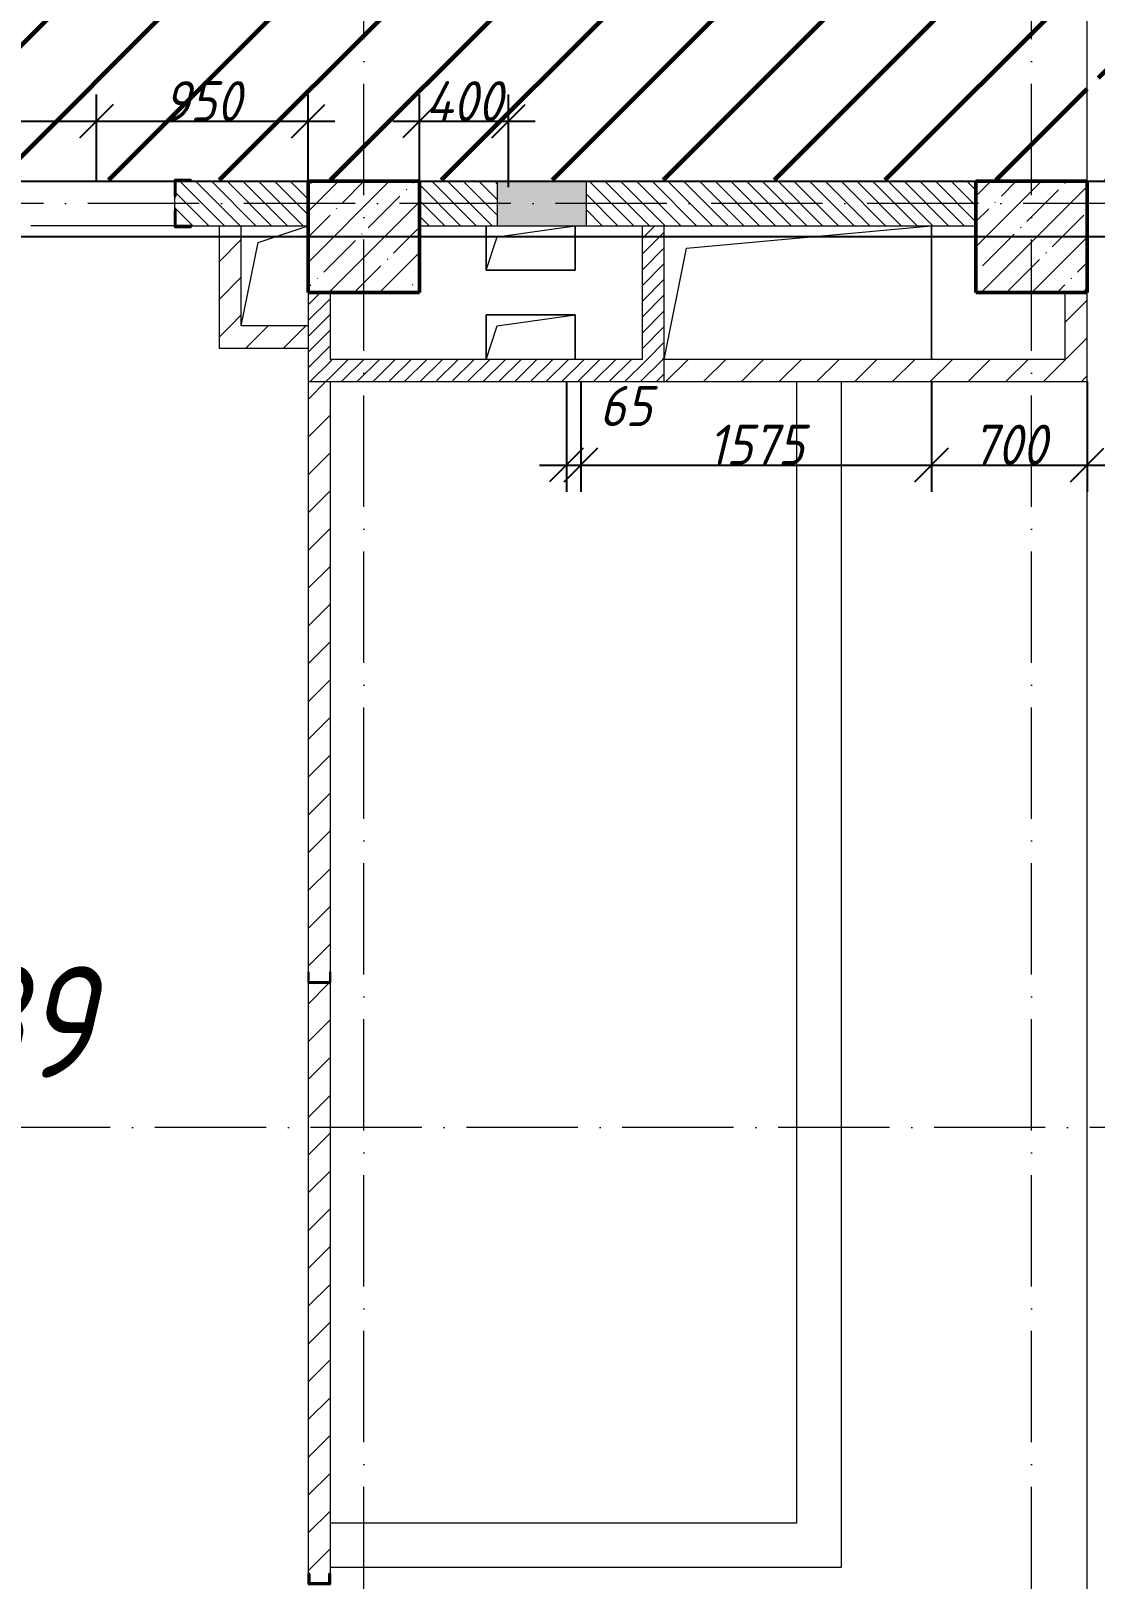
# Model space of a CAD drawing. Header units: millimetres. Extents: x -606178 to 312196, y -19338 to 632709.
# Drawn here: x -107160 to -102380, y 451598 to 458550 of the extents above; entities that cross this region are included whole.
import ezdxf

# ---------------------------------------------------------------- set-up
doc = ezdxf.new("R2010")
doc.units = ezdxf.units.MM
doc.linetypes.add('50_200_ШТРИХ_1Т_ш5_п1_п1_', pattern=[700, 500, -100, 0, -100])
for name, color, linetype, lineweight in [('6.4.1) Окр пт с инж. ПТ2.16', 3, 'Continuous', 60), ('A-____-____-DIMS', 7, 'Continuous', 9), ('A-FLOR-____-OTLN', 7, 'Continuous', 9), ('A-GENM-____-MCUT', 7, 'Continuous', 25), ('A-GENM-____-OTLN', 7, 'Continuous', 9), ('A-GENM-____-OTLN-1', 7, 'Continuous', 25), ('A-GLAZ-____-OTLN', 7, 'Continuous', 9), ('A-WALL-____-MCUT-3', 7, 'Continuous', 9), ('A-WALL-____-PATT-1', 7, 'Continuous', 9), ('A-WALL-FNSH-MCUT-1', 7, 'Continuous', 9), ('I-WALL-____-OTLN', 7, 'Continuous', 9), ('S-COLS-____-MCUT', 7, 'Continuous', 50), ('S-COLS-____-OTLN', 7, 'Continuous', 9), ('S-GRID-____-OTLN-1', 7, '50_200_ШТРИХ_1Т_ш5_п1_п1_', 9), ('Марки помещений', 7, 'Continuous', 9)]:
    doc.layers.add(name, color=color, linetype=linetype, lineweight=lineweight)
doc.styles.add('ISOCPEUR_I_10', font='isocpeui.ttf', dxfattribs={"width": 0.9, "height": 180})
doc.styles.add('ISOCPEUR_I_2', font='isocpeui.ttf', dxfattribs={"width": 0.85, "height": 2.3})
doc.dimstyles.new('ISO-1_8_0_9К_СРЕДНИЙ_Кладочные_3', dxfattribs={"dimscale": 304.8, "dimtxt": 179.276612, "dimasz": 0.492126, "dimexe": 0.393701, "dimexo": 0, "dimgap": 0, "dimtad": 1, "dimdec": 3, "dimrnd": 0.001, "dimdsep": 46, "dimtxsty": 'ISOCPEUR_I_10', "dimblk1": 'OBLIQUE', "dimblk2": 'OBLIQUE', "dimsah": 1, "dimcen": 0.09, "dimdle": 0.393701, "dimazin": 0, "dimtfac": 1, "dimtdec": 4, "dimtix": 1, "dimtmove": 0, "dimatfit": 3, "dimfxl": 1, "dimtvp": 1, "dimtolj": 1, "dimtzin": 0, "dimarcsym": 2})
doc.dimstyles.new('ISO-1_8_0_9К_СРЕДНИЙ_Кладочные_4', dxfattribs={"dimscale": 304.8, "dimtxt": 179.276612, "dimasz": 0.492126, "dimexe": 0.393701, "dimexo": 0, "dimgap": 0, "dimtad": 1, "dimdec": 3, "dimrnd": 0.001, "dimdsep": 46, "dimtxsty": 'ISOCPEUR_I_10', "dimblk1": 'OBLIQUE', "dimblk2": 'OBLIQUE', "dimsah": 1, "dimcen": 0.09, "dimdle": 0.393701, "dimazin": 0, "dimtfac": 1, "dimtdec": 4, "dimtix": 1, "dimtmove": 1, "dimatfit": 3, "dimfxl": 1, "dimtvp": 1, "dimtolj": 1, "dimtzin": 0, "dimarcsym": 2})
pattern_1 = [(45, (-140714.89, 451794.26), (-84.8528, 84.8528), [])]
pattern_2 = [(135, (-140714.89, 451794.26), (-35.35534, -35.35534), [])]
pattern_3 = [(45, (-140714.89, 451794.26), (-35.35534, 35.35534), [])]

# ---------------------------------------------------------------- blocks, each defined once
blk = doc.blocks.new('BSC_Колонна _Прямоугольная - 500х500-V73-АР1_План отверстий 3 этажа в осях 1-64_А-ГГ')
at = {"layer": 'S-COLS-____-OTLN'}
h = blk.add_hatch(dxfattribs=at)
h.set_pattern_fill('FP_110', color=256, style=0, pattern_type=2)
h.set_pattern_definition([(45, (-38050, -5831.04), (-114.04925, 114.04925), []), (45, (-37935.95, -5831.04), (-114.04925, 114.04925), [201.613, -40.323, 3.353, -36.97])])
h.paths.add_polyline_path([(-250, -250), (250, -250), (250, 250), (-250, 250)], flags=0)
at = {"layer": 'S-COLS-____-MCUT'}
for p, q in [((250, 250), (-250, 250)), ((-250, 250), (-250, -250)), ((250, -250), (250, 250)), ((-250, -250), (250, -250))]:
    blk.add_line(p, q, dxfattribs=at)
blk = doc.blocks.new('BSC_Колонна _Прямоугольная - 500х500-V114-АР1_План отверстий 3 этажа в осях 1-64_А-ГГ')
at = {"layer": 'S-COLS-____-OTLN'}
h = blk.add_hatch(dxfattribs=at)
h.set_pattern_fill('FP_137', color=256, style=0, pattern_type=2)
h.set_pattern_definition([(45, (-35050, -5831.04), (-114.04925, 114.04925), []), (45, (-34935.95, -5831.04), (-114.04925, 114.04925), [201.613, -40.323, 3.353, -36.97])])
h.paths.add_polyline_path([(-250, -250), (250, -250), (250, 250), (-250, 250)], flags=0)
at = {"layer": 'S-COLS-____-MCUT'}
for p, q in [((250, 250), (-250, 250)), ((-250, 250), (-250, -250)), ((250, -250), (250, 250)), ((-250, -250), (250, -250))]:
    blk.add_line(p, q, dxfattribs=at)
blk = doc.blocks.new('154_Стойка_СКБ_Швеллер - СМ-2180_100-28318692-АР1_План отверстий 3 этажа в осях 1-64_А-ГГ')
at = {"layer": 'A-GENM-____-MCUT'}
for p, q in [((171, 50), (125, 50)), ((125, 50), (125, -50)), ((129.5, 42.4), (171, 42.4)), ((129.5, -42.4), (129.5, 42.4)), ((171, 42.4), (171, 50)), ((125, -50), (171, -50)), ((171, -42.4), (129.5, -42.4)), ((171, -50), (171, -42.4))]:
    blk.add_line(p, q, dxfattribs=at)
blk = doc.blocks.new('154_Фахверк_СКБ_Швеллер - Тип_100_3550-28487752-АР1_План отверстий 3 этажа в осях 1-64_А-ГГ')
at = {"layer": 'A-GENM-____-MCUT'}
for p, q in [((175, 50), (125, 50)), ((125, 50), (125, -50)), ((128, 47), (175, 47)), ((128, -47), (128, 47)), ((175, 47), (175, 50)), ((125, -50), (175, -50)), ((175, -47), (128, -47)), ((175, -50), (175, -47))]:
    blk.add_line(p, q, dxfattribs=at)
blk = doc.blocks.new('154_Стойка_СКБ_Уголок - СМ-2180_200-28268025-АР1_План отверстий 3 этажа в осях 1-64_А-ГГ')
at = {"layer": 'A-GENM-____-MCUT'}
for p, q in [((125, 156), (125, 81)), ((200, 156), (125, 156)), ((131, 81), (131, 150)), ((131, 150), (200, 150)), ((200, 150), (200, 156)), ((125, 81), (131, 81)), ((131, 19), (125, 19)), ((125, 19), (125, -56)), ((131, -50), (131, 19)), ((125, -56), (200, -56)), ((200, -50), (131, -50)), ((200, -56), (200, -50))]:
    blk.add_line(p, q, dxfattribs=at)
blk = doc.blocks.new('AR_Отверстие Ниша - Лючок-32404336-АР1_План отверстий 3 этажа в осях 1-64_А-ГГ')
at = {"layer": 'A-GLAZ-____-OTLN'}
blk.add_hatch(color=256, dxfattribs=at).paths.add_polyline_path([(-200, 100), (-200, -100), (200, -100), (200, 100)], flags=0)
for p, q in [((200, 100), (-200, 100)), ((-200, 100), (-200, -100)), ((200, -100), (200, 100)), ((-200, -100), (200, -100))]:
    blk.add_line(p, q, dxfattribs=at)
blk = doc.blocks.new('AR_Отверстие прямоугольное _в плите_ - AR_Отверстие прямоугольное _в плите_-30459223-АР1_План отверстий 3 этажа в осях 1-64_А-ГГ')
at = {"layer": 'A-GENM-____-OTLN'}
for p, q in [((-200, 100), (-200, -100)), ((-150, 50), (200, 100)), ((200, -100), (200, 100)), ((-200, -100), (-150, 50)), ((-200, -100), (200, -100))]:
    blk.add_line(p, q, dxfattribs=at)
blk = doc.blocks.new('AR_Отверстие прямоугольное _в плите_ - AR_Отверстие прямоугольное _в плите_-V191-АР1_План отверстий 3 этажа в осях 1-64_А-ГГ')
at = {"layer": 'A-GENM-____-OTLN'}
for p, q in [((200, 100), (-200, 100)), ((-200, 100), (-200, -100)), ((-150, 50), (200, 100)), ((200, -100), (200, 100)), ((-200, -100), (-150, 50))]:
    blk.add_line(p, q, dxfattribs=at)
blk = doc.blocks.new('AR_Отверстие прямоугольное _в плите_ - AR_Отверстие прямоугольное _в плите_-V196-АР1_План отверстий 3 этажа в осях 1-64_А-ГГ')
at = {"layer": 'A-GENM-____-OTLN'}
for p, q in [((-75, 150), (150, 225)), ((-150, -225), (-75, 150))]:
    blk.add_line(p, q, dxfattribs=at)
blk = doc.blocks.new('AR_Отверстие прямоугольное _в плите_ - AR_Отверстие прямоугольное _в плите_-V205-АР1_План отверстий 3 этажа в осях 1-64_А-ГГ')
at = {"layer": 'A-GENM-____-OTLN'}
for p, q in [((-500, 200), (600, 300)), ((600, -300), (600, 300)), ((-600, -300), (-500, 200))]:
    blk.add_line(p, q, dxfattribs=at)
blk = doc.blocks.new('_Oblique')
at = {"color": 0, "linetype": 'ByBlock', "lineweight": -2}
blk.add_line((-0.5, -0.5), (0.5, 0.5), dxfattribs=at)
blk = doc.blocks.new('*D5022')
at = {"layer": 'A-____-____-DIMS', "color": 0, "lineweight": -2, "transparency": 16777216}
for p, q in [((-105414.9, 457875.3), (-105414.9, 458264.7)), ((-105014.9, 457848.8), (-105014.9, 458264.7)), ((-105534.9, 458144.7), (-104894.9, 458144.7))]:
    blk.add_line(p, q, dxfattribs=at)
at = {"layer": 'Defpoints', "color": 0, "transparency": 16777216}
for p in [(-105014.9, 458144.7), (-105414.9, 457875.3), (-105014.9, 457848.8)]:
    blk.add_point(p, dxfattribs=at)
at = {"layer": 'A-____-____-DIMS', "color": 0, "lineweight": -2, "transparency": 16777216, "xscale": 150, "yscale": 150, "zscale": 150, "rotation": 180}
blk.add_blockref('_Oblique', (-105414.9, 458144.7), dxfattribs=at)
at = {"layer": 'A-____-____-DIMS', "color": 0, "lineweight": -2, "transparency": 16777216, "xscale": 150, "yscale": 150, "zscale": 150}
blk.add_blockref('_Oblique', (-105014.9, 458144.7), dxfattribs=at)
at = {"layer": 'A-____-____-DIMS', "color": 0, "transparency": 16777216, "insert": (-105214.9, 458234.7), "char_height": 180, "width": 426.127, "attachment_point": 5, "style": 'ISOCPEUR_I_10'}
blk.add_mtext('\\A1;400', dxfattribs=at)
blk = doc.blocks.new('*D5023')
at = {"layer": 'A-____-____-DIMS', "color": 0, "lineweight": -2, "transparency": 16777216}
for p, q in [((-108264.9, 457809.9), (-108264.9, 458264.7)), ((-106864.9, 457875.3), (-106864.9, 458264.7)), ((-108384.9, 458144.7), (-106744.9, 458144.7))]:
    blk.add_line(p, q, dxfattribs=at)
at = {"layer": 'Defpoints', "color": 0, "transparency": 16777216}
for p in [(-106864.9, 458144.7), (-106864.9, 457875.3), (-108264.9, 457809.9)]:
    blk.add_point(p, dxfattribs=at)
at = {"layer": 'A-____-____-DIMS', "color": 0, "lineweight": -2, "transparency": 16777216, "xscale": 150, "yscale": 150, "zscale": 150, "rotation": 180}
blk.add_blockref('_Oblique', (-108264.9, 458144.7), dxfattribs=at)
at = {"layer": 'A-____-____-DIMS', "color": 0, "lineweight": -2, "transparency": 16777216, "xscale": 150, "yscale": 150, "zscale": 150}
blk.add_blockref('_Oblique', (-106864.9, 458144.7), dxfattribs=at)
at = {"layer": 'A-____-____-DIMS', "color": 0, "transparency": 16777216, "insert": (-107564.9, 458234.7), "char_height": 180, "width": 521.281, "attachment_point": 5, "style": 'ISOCPEUR_I_10'}
blk.add_mtext('\\A1;1400', dxfattribs=at)
blk = doc.blocks.new('*D5024')
at = {"layer": 'A-____-____-DIMS', "color": 0, "lineweight": -2, "transparency": 16777216}
for p, q in [((-106864.9, 457875.3), (-106864.9, 458264.7)), ((-105914.9, 457875.3), (-105914.9, 458264.7)), ((-106984.9, 458144.7), (-105794.9, 458144.7))]:
    blk.add_line(p, q, dxfattribs=at)
at = {"layer": 'Defpoints', "color": 0, "transparency": 16777216}
for p in [(-105914.9, 458144.7), (-106864.9, 457875.3), (-105914.9, 457875.3)]:
    blk.add_point(p, dxfattribs=at)
at = {"layer": 'A-____-____-DIMS', "color": 0, "lineweight": -2, "transparency": 16777216, "xscale": 150, "yscale": 150, "zscale": 150, "rotation": 180}
blk.add_blockref('_Oblique', (-106864.9, 458144.7), dxfattribs=at)
at = {"layer": 'A-____-____-DIMS', "color": 0, "lineweight": -2, "transparency": 16777216, "xscale": 150, "yscale": 150, "zscale": 150}
blk.add_blockref('_Oblique', (-105914.9, 458144.7), dxfattribs=at)
at = {"layer": 'A-____-____-DIMS', "color": 0, "transparency": 16777216, "insert": (-106389.9, 458234.7), "char_height": 180, "width": 409.578, "attachment_point": 5, "style": 'ISOCPEUR_I_10'}
blk.add_mtext('\\A1;950', dxfattribs=at)
blk = doc.blocks.new('*D5154')
at = {"layer": 'A-____-____-DIMS', "color": 0, "lineweight": -2, "transparency": 16777216}
for p, q in [((-104754.9, 456975.3), (-104754.9, 456480.9)), ((-104689.9, 456975.3), (-104689.9, 456480.9)), ((-104874.9, 456600.9), (-104569.9, 456600.9))]:
    blk.add_line(p, q, dxfattribs=at)
at = {"layer": 'Defpoints', "color": 0, "transparency": 16777216}
for p in [(-104754.9, 456975.3), (-104689.9, 456975.3), (-104689.9, 456600.9)]:
    blk.add_point(p, dxfattribs=at)
at = {"layer": 'A-____-____-DIMS', "color": 0, "lineweight": -2, "transparency": 16777216, "xscale": 150, "yscale": 150, "zscale": 150, "rotation": 180}
blk.add_blockref('_Oblique', (-104754.9, 456600.9), dxfattribs=at)
at = {"layer": 'A-____-____-DIMS', "color": 0, "lineweight": -2, "transparency": 16777216, "xscale": 150, "yscale": 150, "zscale": 150}
blk.add_blockref('_Oblique', (-104689.9, 456600.9), dxfattribs=at)
at = {"layer": 'A-____-____-DIMS', "color": 0, "transparency": 16777216, "insert": (-104606.4, 456956), "char_height": 180, "width": 273.052, "attachment_point": 1, "line_spacing_factor": 1.149209, "style": 'ISOCPEUR_I_10'}
blk.add_mtext('\\A1;65', dxfattribs=at)
blk = doc.blocks.new('*D5155')
at = {"layer": 'A-____-____-DIMS', "color": 0, "lineweight": -2, "transparency": 16777216}
for p, q in [((-104689.9, 456975.3), (-104689.9, 456480.9)), ((-103114.9, 456975.3), (-103114.9, 456480.9)), ((-104809.9, 456600.9), (-102994.9, 456600.9))]:
    blk.add_line(p, q, dxfattribs=at)
at = {"layer": 'Defpoints', "color": 0, "transparency": 16777216}
for p in [(-104689.9, 456975.3), (-103114.9, 456975.3), (-103114.9, 456600.9)]:
    blk.add_point(p, dxfattribs=at)
at = {"layer": 'A-____-____-DIMS', "color": 0, "lineweight": -2, "transparency": 16777216, "xscale": 150, "yscale": 150, "zscale": 150, "rotation": 180}
blk.add_blockref('_Oblique', (-104689.9, 456600.9), dxfattribs=at)
at = {"layer": 'A-____-____-DIMS', "color": 0, "lineweight": -2, "transparency": 16777216, "xscale": 150, "yscale": 150, "zscale": 150}
blk.add_blockref('_Oblique', (-103114.9, 456600.9), dxfattribs=at)
at = {"layer": 'A-____-____-DIMS', "color": 0, "transparency": 16777216, "insert": (-103902.4, 456692), "char_height": 180, "width": 504.733, "attachment_point": 5, "style": 'ISOCPEUR_I_10'}
blk.add_mtext('\\A1;1575', dxfattribs=at)
blk = doc.blocks.new('*D5156')
at = {"layer": 'A-____-____-DIMS', "color": 0, "lineweight": -2, "transparency": 16777216}
for p, q in [((-103114.9, 456975.3), (-103114.9, 456480.9)), ((-102414.9, 456975.3), (-102414.9, 456480.9)), ((-103234.9, 456600.9), (-102294.9, 456600.9))]:
    blk.add_line(p, q, dxfattribs=at)
at = {"layer": 'Defpoints', "color": 0, "transparency": 16777216}
for p in [(-103114.9, 456975.3), (-102414.9, 456975.3), (-102414.9, 456600.9)]:
    blk.add_point(p, dxfattribs=at)
at = {"layer": 'A-____-____-DIMS', "color": 0, "lineweight": -2, "transparency": 16777216, "xscale": 150, "yscale": 150, "zscale": 150, "rotation": 180}
blk.add_blockref('_Oblique', (-103114.9, 456600.9), dxfattribs=at)
at = {"layer": 'A-____-____-DIMS', "color": 0, "lineweight": -2, "transparency": 16777216, "xscale": 150, "yscale": 150, "zscale": 150}
blk.add_blockref('_Oblique', (-102414.9, 456600.9), dxfattribs=at)
at = {"layer": 'A-____-____-DIMS', "color": 0, "transparency": 16777216, "insert": (-102764.9, 456692), "char_height": 180, "width": 409.578, "attachment_point": 5, "style": 'ISOCPEUR_I_10'}
blk.add_mtext('\\A1;700', dxfattribs=at)

msp = doc.modelspace()

# ---------------------------------------------------------------- hatches: boundary and pattern name
at = {"layer": '6.4.1) Окр пт с инж. ПТ2.16'}
h = msp.add_hatch(dxfattribs=at)
h.set_pattern_fill('ANSI31', color=256, scale=111)
h.paths.add_polyline_path([(-102414.891, 460775.3011), (-102914.891, 460775.3011), (-102914.891, 461025.3011), (-104714.891, 461025.3011), (-104714.891, 461019.3011), (-104789.891, 461019.3011), (-105214.891, 461023.3811), (-105214.891, 460925.3011), (-105414.891, 460925.3011), (-105414.891, 460775.3011), (-105914.891, 460775.3011), (-105914.891, 461025.3011), (-107714.891, 461025.3011), (-107714.891, 461019.3011), (-107789.891, 461019.3011), (-108839.891, 461025.3011), (-108839.891, 461019.3011), (-108914.891, 461019.3011), (-110714.891, 461025.3011), (-110714.891, 461019.3011), (-110789.891, 461019.3011), (-111414.891, 461025.3011), (-111414.891, 460775.3011), (-111914.891, 460775.3011), (-111914.891, 461025.3011), (-113714.891, 461025.3011), (-113714.891, 461019.3011), (-113789.891, 461019.3011), (-114214.891, 461023.3811), (-114214.891, 460925.3011), (-114414.891, 460925.3011), (-114414.891, 460775.3011), (-114914.891, 460775.3011), (-114914.891, 461025.3011), (-121964.891, 461025.3011), (-123114.891, 461025.3011), (-123114.891, 461275.3011), (-125679.3407, 461275.3011, -0.683488624), (-125772.5126, 461275.3011), (-131114.891, 461275.3011), (-131114.891, 461025.3011), (-135114.891, 461025.3011), (-142664.891, 461025.3011), (-142664.891, 460775.3011), (-142914.891, 460775.3011), (-142914.891, 460450.3011), (-142908.891, 460450.3011), (-142908.891, 460375.3011), (-142914.891, 458575.3011), (-142908.891, 458575.3011), (-142908.891, 458500.3011), (-142911.691, 458325.3011), (-142814.891, 458325.3011), (-142814.891, 458125.3011), (-142664.891, 458125.3011), (-142664.891, 457875.3011), (-134889.891, 457875.3011), (-134889.891, 457881.3011), (-134814.891, 457881.3011), (-133664.891, 457881.2181), (-133664.891, 457881.3011), (-133589.891, 457881.3011), (-132139.891, 457881.1949), (-132139.891, 457881.3011), (-132064.891, 457881.3011), (-130914.891, 457881.2153), (-130914.891, 457881.3011), (-130839.891, 457881.3011), (-129789.891, 457881.2215), (-129789.891, 457881.3011), (-129714.891, 457881.3011), (-128714.891, 457881.2242), (-128714.891, 457881.3011), (-128639.891, 457881.3011), (-128039.891, 457881.2543), (-128039.891, 457881.3011), (-127964.891, 457881.3011), (-126814.891, 457881.2106), (-126814.891, 457881.3011), (-126739.891, 457881.3011), (-121714.891, 457880.8993), (-121714.891, 457881.3011), (-121639.891, 457881.3011), (-117089.891, 457880.9107), (-117089.891, 457881.3011), (-117014.891, 457881.3011), (-115314.891, 457881.1449), (-115314.891, 457881.3011), (-115239.891, 457881.3011), (-111389.891, 457880.9375), (-111389.891, 457881.3011), (-111236.891, 457881.3011), (-111224.891, 457875.3011), (-110824.891, 457875.3011), (-110614.891, 457875.3011), (-110614.891, 457881.3011), (-110539.891, 457881.3011), (-110389.891, 457881.2858), (-110389.891, 457881.3011), (-110314.891, 457881.3011), (-109614.891, 457881.2295), (-109614.891, 457881.3011), (-109539.891, 457881.3011), (-107739.891, 457881.1144), (-107739.891, 457881.3011), (-107664.891, 457881.3011), (-106514.891, 457881.1778), (-106514.891, 457881.3011), (-106439.891, 457881.3011), (-102414.891, 457880.8598)])
h.paths.add_polyline_path([(-68864.891, 460775.3011), (-69364.891, 460775.3011), (-69364.891, 461025.3011), (-71864.891, 461025.3011), (-71864.891, 460775.3011), (-72364.891, 460775.3011), (-72364.891, 460925.3011), (-72564.891, 460925.3011), (-72539.891, 461000.3011), (-72364.891, 461025.3011), (-72364.891, 461275.3011), (-72708.891, 461275.3011), (-72708.891, 461206.3011), (-72714.891, 461094.3011), (-72714.891, 461275.3011), (-77864.891, 461275.3011), (-77864.891, 460996.7297), (-77664.891, 461025.3011), (-77664.891, 460925.3011), (-77864.891, 460925.3011), (-77864.891, 460775.3011), (-78364.891, 460775.3011), (-78364.891, 460925.3011), (-78564.891, 460925.3011), (-78564.891, 461025.3011), (-80514.891, 461025.3011), (-80514.891, 461019.3011), (-80589.891, 461019.3011), (-80864.891, 461025.3011), (-80864.891, 460775.3011), (-81364.891, 460775.3011), (-81364.891, 461025.3011), (-81639.891, 461025.3011), (-81639.891, 461019.3011), (-81714.891, 461019.3011), (-81714.891, 461025.3011), (-83514.891, 461025.3011), (-83514.891, 461019.3011), (-83589.891, 461019.3011), (-84639.891, 461025.3011), (-84639.891, 461019.3011), (-84714.891, 461019.3011), (-86514.891, 461025.3011), (-86514.891, 461019.3011), (-86664.891, 461019.3011), (-86664.891, 460925.3011), (-86864.891, 460925.3011), (-86864.891, 460775.3011), (-87364.891, 460775.3011), (-87364.891, 460925.3011), (-87564.891, 460925.3011), (-87539.891, 461000.3011), (-87364.891, 461025.3011), (-87364.891, 461275.3011), (-87708.891, 461275.3011), (-87708.891, 461206.3011), (-87714.891, 461094.3011), (-87714.891, 461275.3011), (-89514.891, 461275.3011), (-89514.891, 461206.3011), (-89514.891, 461094.3011), (-89514.891, 461019.3011), (-89589.891, 461019.3011), (-89864.891, 461025.3011), (-89864.891, 460775.3011), (-90364.891, 460775.3011), (-90364.891, 460925.3011), (-90564.891, 460925.3011), (-90539.891, 461000.3011), (-90364.891, 461025.3011), (-90364.891, 461275.3011), (-90708.891, 461275.3011), (-90708.891, 461206.3011), (-90714.891, 461094.3011), (-90714.891, 461275.3011), (-92514.891, 461275.3011), (-92514.891, 461206.3011), (-92514.891, 461094.3011), (-92514.891, 461019.3011), (-92589.891, 461019.3011), (-93639.891, 461025.3011), (-93639.891, 461019.3011), (-93714.891, 461019.3011), (-93714.891, 461025.3011), (-95514.891, 461025.3011), (-95514.891, 461019.3011), (-95664.891, 461019.3011), (-95664.891, 460925.3011), (-95864.891, 460925.3011), (-95864.891, 460775.3011), (-96364.891, 460775.3011), (-96364.891, 460925.3011), (-96564.891, 460925.3011), (-96539.891, 461000.3011), (-96364.891, 461025.3011), (-96364.891, 461275.3011), (-96708.891, 461275.3011), (-96708.891, 461206.3011), (-96714.891, 461094.3011), (-96714.891, 461275.3011), (-98514.891, 461275.3011), (-98514.891, 461206.3011), (-98514.891, 461094.3011), (-98514.891, 461019.3011), (-98589.891, 461019.3011), (-98864.891, 461025.3011), (-98864.891, 460775.3011), (-99364.891, 460775.3011), (-99364.891, 460925.3011), (-99564.891, 460925.3011), (-99539.891, 461000.3011), (-99364.891, 461025.3011), (-99364.891, 461275.3011), (-99708.891, 461275.3011), (-99708.891, 461206.3011), (-99714.891, 461094.3011), (-99714.891, 461275.3011), (-101514.891, 461275.3011), (-101514.891, 461206.3011), (-101514.891, 461094.3011), (-101514.891, 461019.3011), (-101589.891, 461019.3011), (-101864.891, 461025.3011), (-101864.891, 460775.3011), (-102364.891, 460775.3011), (-102364.891, 457875.3011), (-98339.891, 457875.3011), (-98339.891, 457881.3011), (-98264.891, 457881.3011), (-96564.891, 457881.082), (-96564.891, 457881.3011), (-96489.891, 457881.3011), (-95164.891, 457881.1236), (-95164.891, 457881.3011), (-95089.891, 457881.3011), (-94989.891, 457881.2873), (-94989.891, 457881.3011), (-94914.891, 457881.3011), (-93114.891, 457881.0511), (-93114.891, 457881.3011), (-93039.891, 457881.3011), (-86539.891, 457880.3574), (-86539.891, 457881.3011), (-86464.891, 457881.3011), (-84764.891, 457881.0076), (-84764.891, 457881.3011), (-84689.891, 457881.3011), (-84039.891, 457881.1829), (-84039.891, 457881.3011), (-83964.891, 457881.3011), (-83064.891, 457881.1337), (-83064.891, 457881.3011), (-82989.891, 457881.3011), (-77539.891, 457880.2556), (-77539.891, 457881.3011), (-77464.891, 457881.3011), (-75764.891, 457880.905), (-75764.891, 457881.3011), (-75689.891, 457881.3011), (-71739.891, 457880.3126), (-71739.891, 457881.3011), (-71664.891, 457881.3011), (-70764.891, 457881.0305), (-70764.891, 457881.3011), (-70689.891, 457881.3011), (-68864.891, 457880.7241)])
h.paths.add_polyline_path([(-99708.891, 461025.3011), (-99639.891, 461025.3011), (-99639.891, 461019.3011), (-99708.891, 461019.3011)], flags=16)
h.paths.add_polyline_path([(-96708.891, 461025.3011), (-96639.891, 461025.3011), (-96639.891, 461019.3011), (-96708.891, 461019.3011)], flags=16)
h.paths.add_polyline_path([(-90708.891, 461025.3011), (-90639.891, 461025.3011), (-90639.891, 461019.3011), (-90708.891, 461019.3011)], flags=16)
h.paths.add_polyline_path([(-87708.891, 461025.3011), (-87639.891, 461025.3011), (-87639.891, 461019.3011), (-87708.891, 461019.3011)], flags=16)
h.paths.add_polyline_path([(-72708.891, 461025.3011), (-72639.891, 461025.3011), (-72639.891, 461019.3011), (-72708.891, 461019.3011)], flags=16)
h.paths.add_polyline_path([(-51664.891, 460775.3011), (-53919.891, 460775.3011), (-53919.891, 460769.3011), (-53994.891, 460769.3011), (-53994.891, 460775.3011), (-55144.891, 460775.3011), (-55144.891, 460769.3011), (-55219.891, 460769.3011), (-60489.891, 460775.3011), (-60489.891, 460769.3011), (-60564.891, 460769.3011), (-61714.891, 460775.3011), (-61714.891, 460769.3011), (-61789.891, 460769.3011), (-62714.891, 460775.3011), (-63214.891, 460775.3011), (-64289.891, 460775.3011), (-64289.891, 460769.3011), (-64364.891, 460769.3011), (-64364.891, 460775.3011), (-65514.891, 460775.3011), (-65514.891, 460769.3011), (-65589.891, 460769.3011), (-65714.891, 460775.3011), (-66214.891, 460775.3011), (-66214.891, 461025.3011), (-68314.891, 461025.3011), (-68314.891, 460775.3011), (-68814.891, 460775.3011), (-68814.891, 457875.3011), (-68314.891, 457875.3011), (-67989.891, 457875.3011), (-67989.891, 457881.3011), (-67914.891, 457881.3011), (-66214.891, 457880.6715), (-66214.891, 457881.3011), (-66139.891, 457881.3011), (-62489.891, 457879.7829), (-62489.891, 457881.3011), (-62414.891, 457881.3011), (-61714.891, 457880.9086), (-61714.891, 457881.3011), (-61639.891, 457881.3011), (-61489.891, 457881.2104), (-61489.891, 457881.3011), (-61414.891, 457881.3011), (-60714.891, 457880.8681), (-60714.891, 457881.3011), (-60639.891, 457881.3011), (-60489.891, 457881.2003), (-60489.891, 457881.3011), (-60414.891, 457881.3011), (-51714.891, 457875.3011), (-51664.891, 457875.3011), (-51664.891, 458575.3011)])
at = {"layer": 'A-WALL-____-PATT-1'}
h = msp.add_hatch(dxfattribs=at)
h.set_pattern_fill('FP_6', color=256, style=0, pattern_type=2)
h.set_pattern_definition(pattern_2)
h.paths.add_polyline_path([(-106439.891, 457675.3011), (-105914.891, 457675.3011), (-105914.891, 457875.3011), (-106508.891, 457875.3011), (-106508.891, 457806.3011), (-106514.891, 457806.3011), (-106514.891, 457744.3011), (-106508.891, 457744.3011), (-106508.891, 457675.3011)], flags=0)
h.paths.add_polyline_path([(-107739.891, 457675.3011), (-107670.891, 457675.3011), (-107670.891, 457744.3011), (-107664.891, 457744.3011), (-107664.891, 457806.3011), (-107670.891, 457806.3011), (-107670.891, 457875.3011), (-108114.891, 457875.3011), (-108114.891, 457675.3011)], flags=0)
h.paths.add_polyline_path([(-108814.891, 457675.3011), (-108814.891, 457875.3011), (-109608.891, 457875.3011), (-109608.891, 457806.3011), (-109614.891, 457806.3011), (-109614.891, 457744.3011), (-109608.891, 457744.3011), (-109608.891, 457675.3011), (-108914.2107, 457675.3011)], flags=0)
h.paths.add_polyline_path([(-110539.891, 457675.3011), (-110320.891, 457675.3011), (-110320.891, 457744.3011), (-110314.891, 457744.3011), (-110314.891, 457806.3011), (-110320.891, 457806.3011), (-110320.891, 457875.3011), (-110608.891, 457875.3011), (-110608.891, 457806.3011), (-110614.891, 457806.3011), (-110614.891, 457744.3011), (-110608.891, 457744.3011), (-110608.891, 457675.3011)], flags=0)
h.paths.add_polyline_path([(-111414.891, 457675.3011), (-111320.891, 457675.3011), (-111320.891, 457744.3011), (-111314.891, 457744.3011), (-111314.891, 457806.3011), (-111320.891, 457806.3011), (-111320.891, 457875.3011), (-111414.891, 457875.3011), (-111414.891, 457769.3011)], flags=0)
h = msp.add_hatch(dxfattribs=at)
h.set_pattern_fill('FP_6', color=256, style=0, pattern_type=2)
h.set_pattern_definition(pattern_2)
h.paths.add_polyline_path([(-102914.891, 457675.3011), (-102914.891, 457875.3011), (-104664.891, 457875.3011), (-104664.891, 457675.3011), (-103611.8178, 457675.3011)], flags=0)
h.paths.add_polyline_path([(-105379.2821, 457675.3011), (-105064.891, 457675.3011), (-105064.891, 457875.3011), (-105414.891, 457875.3011), (-105414.891, 457675.3011)], flags=0)
h = msp.add_hatch(dxfattribs=at)
h.set_pattern_fill('FP_4', color=256, style=0, pattern_type=2)
h.set_pattern_definition(pattern_1)
h.paths.add_polyline_path([(-106214.891, 457225.3011), (-106214.891, 457675.3011), (-106314.891, 457675.3011), (-106314.891, 457225.3011)], flags=0)
h = msp.add_hatch(dxfattribs=at)
h.set_pattern_fill('FP_5', color=256, style=0, pattern_type=2)
h.set_pattern_definition(pattern_3)
h.paths.add_polyline_path([(-104314.891, 457075.3011), (-104314.891, 457675.3011), (-104414.891, 457675.3011), (-104414.891, 457075.3011)], flags=0)
h = msp.add_hatch(dxfattribs=at)
h.set_pattern_fill('FP_5', color=256, style=0, pattern_type=2)
h.set_pattern_definition(pattern_3)
h.paths.add_polyline_path([(-105814.891, 456975.3011), (-105814.891, 457375.3011), (-105914.891, 457375.3011), (-105914.891, 456975.3011)], flags=0)
h = msp.add_hatch(dxfattribs=at)
h.set_pattern_fill('FP_4', color=256, style=0, pattern_type=2)
h.set_pattern_definition(pattern_1)
h.paths.add_polyline_path([(-102414.891, 456975.3011), (-102414.891, 457375.3011), (-102514.891, 457375.3011), (-102514.891, 456975.3011)], flags=0)
h = msp.add_hatch(dxfattribs=at)
h.set_pattern_fill('FP_4', color=256, style=0, pattern_type=2)
h.set_pattern_definition(pattern_1)
h.paths.add_polyline_path([(-105914.891, 457125.3011), (-105914.891, 457225.3011), (-106314.891, 457225.3011), (-106314.891, 457125.3011)], flags=0)
h = msp.add_hatch(dxfattribs=at)
h.set_pattern_fill('FP_5', color=256, style=0, pattern_type=2)
h.set_pattern_definition(pattern_3)
h.paths.add_polyline_path([(-104314.891, 456975.3011), (-104314.891, 457075.3011), (-105814.891, 457075.3011), (-105814.891, 456975.3011), (-105379.2821, 456975.3011)], flags=0)
h = msp.add_hatch(dxfattribs=at)
h.set_pattern_fill('FP_4', color=256, style=0, pattern_type=2)
h.set_pattern_definition(pattern_1)
h.paths.add_polyline_path([(-102514.891, 456975.3011), (-102514.891, 457075.3011), (-104314.891, 457075.3011), (-104314.891, 456975.3011), (-103611.8178, 456975.3011)], flags=0)
h = msp.add_hatch(dxfattribs=at)
h.set_pattern_fill('FP_4', color=256, style=0, pattern_type=2)
h.set_pattern_definition(pattern_1)
h.paths.add_polyline_path([(-105911.891, 450375.3011), (-105817.891, 450375.3011), (-105817.891, 450422.3011), (-105911.891, 450422.3011)], flags=0)
h.paths.add_polyline_path([(-105822.491, 451579.8011), (-105822.491, 451621.3011), (-105814.891, 451621.3011), (-105814.891, 454275.3011), (-105914.891, 454275.3011), (-105914.0391, 451621.3011), (-105907.291, 451621.3011), (-105907.291, 451579.8011)], flags=0)
h.paths.add_polyline_path([(-105817.891, 454278.3011), (-105817.891, 454325.3011), (-105814.891, 454325.3011), (-105814.891, 456975.3011), (-105914.891, 456975.3011), (-105914.891, 454325.3011), (-105911.891, 454325.3011), (-105911.891, 454278.3011), (-105864.8354, 454278.3011)], flags=0)

# ---------------------------------------------------------------- linework, layer by layer
msp.add_lwpolyline([(-51714.891, 457625.3011), (-142664.891, 457625.3011), (-142664.891, 457875.3011), (-51714.891, 457875.3011)], close=True)
at = {"layer": 'A-FLOR-____-OTLN'}
for p, q in [((-102414.891, 457875.3011), (-102414.891, 460775.3011)), ((-105114.891, 457475.3011), (-105114.891, 457675.3011)), ((-104714.891, 457675.3011), (-104714.891, 457475.3011)), ((-103114.891, 457675.3011), (-103114.891, 457075.3011)), ((-104714.891, 457475.3011), (-105114.891, 457475.3011)), ((-105114.891, 457275.3011), (-104714.891, 457275.3011)), ((-105114.891, 457075.3011), (-105114.891, 457275.3011)), ((-104714.891, 457275.3011), (-104714.891, 457075.3011)), ((-102414.891, 450375.3011), (-102414.891, 456975.3011))]:
    msp.add_line(p, q, dxfattribs=at)
at = {"layer": 'A-WALL-____-MCUT-3'}
for p, q in [((-105914.891, 457875.3011), (-106439.891, 457875.3011)), ((-105064.891, 457875.3011), (-105414.891, 457875.3011)), ((-102914.891, 457875.3011), (-104664.891, 457875.3011)), ((-106514.891, 457806.3011), (-106514.891, 457744.3011)), ((-106439.891, 457675.3011), (-105914.891, 457675.3011)), ((-105414.891, 457675.3011), (-105064.891, 457675.3011)), ((-104664.891, 457675.3011), (-102914.891, 457675.3011))]:
    msp.add_line(p, q, dxfattribs=at)
at = {"layer": 'A-WALL-FNSH-MCUT-1'}
for p, q in [((-106314.891, 457675.3011), (-106314.891, 457125.3011)), ((-106214.891, 457225.3011), (-106214.891, 457675.3011)), ((-104414.891, 457675.3011), (-104414.891, 457075.3011)), ((-104314.891, 456975.3011), (-104314.891, 457675.3011)), ((-105914.891, 457375.3011), (-105914.891, 454325.3011)), ((-105814.891, 457075.3011), (-105814.891, 457375.3011)), ((-102514.891, 457375.3011), (-102514.891, 457075.3011)), ((-102414.891, 456975.3011), (-102414.891, 457375.3011)), ((-105914.891, 457225.3011), (-106214.891, 457225.3011)), ((-106314.891, 457125.3011), (-105914.891, 457125.3011)), ((-104414.891, 457075.3011), (-105814.891, 457075.3011)), ((-102514.891, 457075.3011), (-104314.891, 457075.3011)), ((-105914.891, 456975.3011), (-102414.891, 456975.3011)), ((-105814.891, 454325.3011), (-105814.891, 456975.3011)), ((-105914.891, 454275.3011), (-105914.891, 451621.3011)), ((-105814.891, 451621.3011), (-105814.891, 454275.3011))]:
    msp.add_line(p, q, dxfattribs=at)
at = {"layer": 'I-WALL-____-OTLN'}
for p, q in [((-107159.891, 457875.3011), (-106514.891, 457875.3011)), ((-106514.891, 457675.3011), (-107159.891, 457675.3011)), ((-103719.891, 451850.3011), (-103719.891, 456975.3011)), ((-103519.891, 456975.3011), (-103519.891, 451650.3011)), ((-105814.891, 451850.3011), (-103719.891, 451850.3011)), ((-103519.891, 451650.3011), (-105814.891, 451650.3011))]:
    msp.add_line(p, q, dxfattribs=at)
at = {"layer": 'S-GRID-____-OTLN-1'}
for p, q in [((-105664.891, 447311.6528), (-105664.891, 461944.7985)), ((-102664.891, 447311.6528), (-102664.891, 461944.7985)), ((-50396.1037, 457775.3011), (-145383.6612, 457775.3011)), ((-36793.8313, 453625.3011), (-145383.6612, 453625.3011))]:
    msp.add_line(p, q, dxfattribs=at)

# ---------------------------------------------------------------- block references
at = {"layer": 'A-GENM-____-OTLN'}
for name, p in [('AR_Отверстие прямоугольное _в плите_ - AR_Отверстие прямоугольное _в плите_-V196-АР1_План отверстий 3 этажа в осях 1-64_А-ГГ', (-106064.891, 457450.3011)), ('AR_Отверстие прямоугольное _в плите_ - AR_Отверстие прямоугольное _в плите_-30459223-АР1_План отверстий 3 этажа в осях 1-64_А-ГГ', (-104914.891, 457575.3011)), ('AR_Отверстие прямоугольное _в плите_ - AR_Отверстие прямоугольное _в плите_-V205-АР1_План отверстий 3 этажа в осях 1-64_А-ГГ', (-103714.891, 457375.3011)), ('AR_Отверстие прямоугольное _в плите_ - AR_Отверстие прямоугольное _в плите_-V191-АР1_План отверстий 3 этажа в осях 1-64_А-ГГ', (-104914.891, 457175.3011))]:
    msp.add_blockref(name, p, dxfattribs=at)
at = {"layer": 'A-GENM-____-OTLN-1'}
msp.add_blockref('154_Стойка_СКБ_Уголок - СМ-2180_200-28268025-АР1_План отверстий 3 этажа в осях 1-64_А-ГГ', (-106639.891, 457725.3011), dxfattribs=at)
at = {"layer": 'A-GENM-____-OTLN-1', "rotation": 89.99999999999991}
for name, p in [('154_Фахверк_СКБ_Швеллер - Тип_100_3550-28487752-АР1_План отверстий 3 этажа в осях 1-64_А-ГГ', (-105864.891, 454150.3011)), ('154_Стойка_СКБ_Швеллер - СМ-2180_100-28318692-АР1_План отверстий 3 этажа в осях 1-64_А-ГГ', (-105864.891, 451450.3011))]:
    msp.add_blockref(name, p, dxfattribs=at)
at = {"layer": 'A-GLAZ-____-OTLN', "rotation": 180}
msp.add_blockref('AR_Отверстие Ниша - Лючок-32404336-АР1_План отверстий 3 этажа в осях 1-64_А-ГГ', (-104864.891, 457775.3011), dxfattribs=at)
at = {"layer": 'S-COLS-____-OTLN'}
for name, p in [('BSC_Колонна _Прямоугольная - 500х500-V114-АР1_План отверстий 3 этажа в осях 1-64_А-ГГ', (-105664.891, 457625.3011)), ('BSC_Колонна _Прямоугольная - 500х500-V73-АР1_План отверстий 3 этажа в осях 1-64_А-ГГ', (-102664.891, 457625.3011))]:
    msp.add_blockref(name, p, dxfattribs=at)

# ---------------------------------------------------------------- texts
at = {"layer": 'Марки помещений', "insert": (-108213.5199, 454349.9485), "char_height": 500, "width": 785.65375, "attachment_point": 1, "style": 'ISOCPEUR_I_2'}
msp.add_mtext('3.039', dxfattribs=at)

# ---------------------------------------------------------------- dimensions: what is measured, and where the dimension line sits
at = {"layer": 'A-____-____-DIMS'}
for base, p1, p2, override, picture, middle in [((-106864.891, 458144.7359), (-108264.891, 457809.8634), (-106864.891, 457875.3011), {"dimpost": '<>', "dimfxl": 1401.528484}, '*D5023', (-107564.891, 458234.7359)), ((-105914.891, 458144.7359), (-106864.891, 457875.3011), (-105914.891, 457875.3011), {"dimpost": '<>', "dimfxl": 950}, '*D5024', (-106389.891, 458234.7359)), ((-105014.891, 458144.7359), (-105414.891, 457875.3011), (-105014.891, 457848.8131), {"dimpost": '<>', "dimfxl": 400.876061}, '*D5022', (-105214.891, 458234.7359)), ((-103114.891, 456600.8834), (-104689.891, 456975.3011), (-103114.891, 456975.3011), {"dimpost": '<>', "dimfxl": 1575}, '*D5155', (-103902.391, 456692.0425)), ((-102414.891, 456600.8834), (-103114.891, 456975.3011), (-102414.891, 456975.3011), {"dimpost": '<>', "dimfxl": 700}, '*D5156', (-102764.891, 456692.0425))]:
    dim = msp.add_linear_dim(base=base, p1=p1, p2=p2, dimstyle='ISO-1_8_0_9К_СРЕДНИЙ_Кладочные_3', override=override, dxfattribs=at)
    dim.commit()
    dim.dimension.update_dxf_attribs({"geometry": picture, "text_midpoint": middle})
dim = msp.add_linear_dim(base=(-104689.891, 456600.8834), p1=(-104754.891, 456975.3011), p2=(-104689.891, 456975.3011), dimstyle='ISO-1_8_0_9К_СРЕДНИЙ_Кладочные_4', override={"dimpost": '<>', "dimfxl": 65}, dxfattribs=at)
dim.commit()
dim.dimension.update_dxf_attribs({"geometry": '*D5154', "text_midpoint": (-104469.8877, 456716.0454), "dimtype": 160})

doc.saveas('drawing.dxf')
